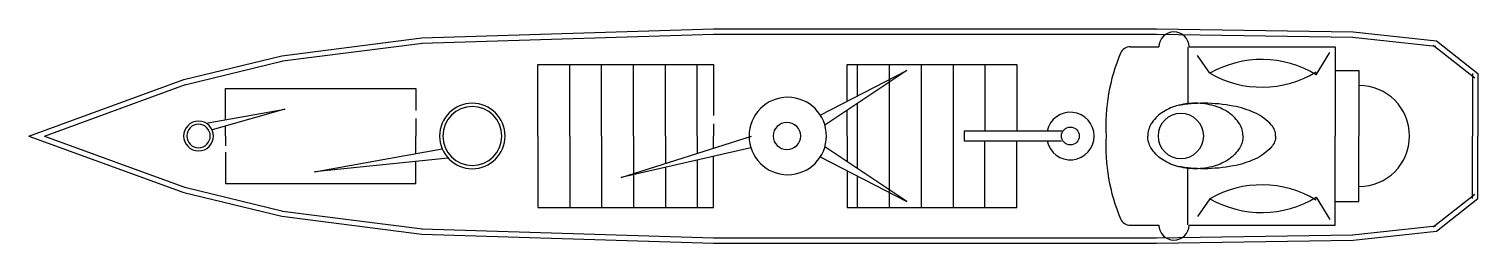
# Model space of a CAD drawing. Extents: x 0 to 136, y -10 to 10.
import ezdxf

# ---------------------------------------------------------------- set-up
doc = ezdxf.new("R2010")
doc.units = 0
doc.linetypes.add('CONTINUA', pattern=[0])
doc.layers.get('0').update_dxf_attribs({"linetype": 'CONTINUA'})

msp = doc.modelspace()

# ---------------------------------------------------------------- linework, layer by layer
at = {"color": 0}
for p, q in [((36.92, 9.24), (64.34, 10.08)), ((36.94, 8.74), (64.35, 9.58)), ((64.34, 10.08), (106.01, 10.08)), ((64.34, 9.58), (106.01, 9.58)), ((106.01, 10.08), (124.48, 9.8)), ((106.01, 9.58), (124.47, 9.3)), ((124.48, 9.8), (132.31, 8.96)), ((23.78, 7.56), (36.92, 9.24)), ((23.84, 7.06), (36.99, 8.74)), ((103.54, 8.4), (106.21, 8.4)), ((108.93, 8.36), (108.93, 3.04)), ((109.06, 8.4), (122.8, 8.4)), ((122.8, 8.4), (122.8, 0)), ((124.42, 9.3), (132.25, 8.46)), ((132, 8.56), (135.91, 5.48)), ((132.31, 8.96), (136.22, 5.88)), ((14.55, 5.32), (23.78, 7.56)), ((14.66, 4.83), (23.89, 7.07)), ((111.01, 5.9), (109.84, 7.59)), ((121, 5.77), (122.29, 7.85)), ((47.83, 6.72), (64.34, 6.72)), ((47.83, 0), (47.83, 6.72)), ((50.83, 0), (50.83, 6.72)), ((53.83, 0), (53.83, 6.72)), ((56.83, 0), (56.83, 6.72)), ((59.83, 0), (59.83, 6.72)), ((62.83, 0), (62.83, 6.72)), ((64.34, 6.72), (64.34, 1.93)), ((74.39, 1.97), (82.52, 6.16)), ((82.52, 6.16), (74.82, 1.02)), ((76.92, 3.27), (76.92, 6.72)), ((76.92, 6.72), (92.87, 6.72)), ((77.87, 6.72), (77.87, 3.76)), ((80.87, 6.72), (80.87, -6.72)), ((83.87, 6.72), (83.87, -6.72)), ((86.87, 6.72), (86.87, -6.72)), ((89.87, 6.72), (89.87, 0.47)), ((92.87, 6.72), (92.87, 0.47)), ((122.8, 6.16), (125.03, 6.16)), ((125.03, 6.16), (125.03, 0)), ((135.72, 5.88), (135.72, 0)), ((136.22, 5.88), (136.22, 0)), ((0, 0), (14.55, 5.32)), ((1.46, 0), (14.72, 4.85)), ((18.46, 1.52), (18.46, 4.48)), ((18.46, 4.48), (36.36, 4.48)), ((36.36, 4.48), (36.36, 2.39)), ((77.87, 3.06), (77.87, -3.06)), ((16.66, 1.2), (24.06, 2.52)), ((24.06, 2.52), (17.22, 0.57)), ((36.36, 1.65), (36.36, 0)), ((76.92, 0), (76.92, 2.43)), ((0, 0), (14.55, -5.32)), ((1.46, 0), (14.72, -4.85)), ((18.46, 0), (18.46, 0.92)), ((18.46, 0), (18.46, -0.92)), ((36.36, -1.65), (36.36, 0)), ((47.83, 0), (47.83, -6.72)), ((50.83, 0), (50.83, -6.72)), ((53.83, 0), (53.83, -6.72)), ((55.66, -3.92), (67.93, 0)), ((56.83, 0), (56.83, -6.72)), ((59.83, 0), (59.83, -2.59)), ((62.83, 0), (62.83, -1.63)), ((64.34, 1.15), (64.34, 0)), ((64.34, -1.15), (64.34, 0)), ((76.92, 0), (76.92, -2.43)), ((87.93, 0.47), (87.93, -0.45)), ((97.12, 0.47), (87.93, 0.47)), ((122.8, -8.4), (122.8, 0)), ((125.03, -6.16), (125.03, 0)), ((135.72, -5.88), (135.72, 0)), ((136.22, -5.88), (136.22, 0)), ((26.85, -3.36), (38.84, -1.2)), ((67.87, -1.12), (55.66, -3.92)), ((82.52, -6.16), (74.82, -1.02)), ((87.93, -0.45), (97.08, -0.45)), ((89.87, -6.72), (89.87, -0.45)), ((92.87, -6.72), (92.87, -0.45)), ((18.46, -1.52), (18.46, -4.48)), ((39.41, -2.08), (26.85, -3.36)), ((36.36, -4.48), (36.36, -2.39)), ((62.83, -2.27), (62.83, -6.72)), ((64.34, -6.72), (64.34, -1.93)), ((74.39, -1.97), (82.52, -6.16)), ((59.83, -2.96), (59.83, -6.72)), ((76.92, -3.27), (76.92, -6.72)), ((77.87, -3.76), (77.87, -6.72)), ((108.93, -8.36), (108.93, -3.04)), ((14.55, -5.32), (23.78, -7.56)), ((14.66, -4.83), (23.89, -7.07)), ((18.46, -4.48), (36.36, -4.48)), ((47.83, -6.72), (64.34, -6.72)), ((76.92, -6.72), (92.87, -6.72)), ((111.01, -5.9), (109.84, -7.59)), ((121, -5.77), (122.29, -7.85)), ((122.8, -6.16), (125.03, -6.16)), ((132, -8.56), (135.91, -5.48)), ((132.31, -8.96), (136.22, -5.88)), ((23.78, -7.56), (36.92, -9.24)), ((23.84, -7.06), (36.99, -8.74)), ((36.92, -9.24), (64.34, -10.08)), ((36.94, -8.74), (64.35, -9.58)), ((103.54, -8.4), (106.21, -8.4)), ((106.01, -9.58), (124.47, -9.3)), ((109.06, -8.4), (122.8, -8.4)), ((124.42, -9.3), (132.25, -8.46)), ((124.48, -9.8), (132.31, -8.96)), ((64.34, -9.58), (106.01, -9.58)), ((64.34, -10.08), (106.01, -10.08)), ((106.01, -10.08), (124.48, -9.8))]:
    msp.add_line(p, q, dxfattribs=at)
for points in [[(114.13, 0, 0.136324), (113.82, 1.11, 0.106966), (112.82, 2.18, 0.081428), (111.43, 2.83, 0.069513), (109.65, 3.08, 0.069513), (107.87, 2.83, 0.081428), (106.49, 2.18, 0.106966), (105.48, 1.11, 0.136324), (105.17, 0, 0.136324)], [(110.49, 3.08, 0.042915), (108, 2.86, 0.060644)], [(117.2, 0, 0.185729), (116.81, 1.02, 0.10191), (115.24, 2.18, 0.060644), (113.21, 2.82, 0.046969), (110.49, 3.08, 0.046969)], [(114.13, 0, -0.136324), (113.82, -1.11, -0.106966), (112.82, -2.18, -0.081428), (111.43, -2.83, -0.069513), (109.65, -3.08, -0.069513), (107.87, -2.83, -0.081428), (106.49, -2.18, -0.106966), (105.48, -1.11, -0.136324), (105.17, 0, -0.136324)], [(117.2, 0, -0.185729), (116.81, -1.02, -0.10191), (115.24, -2.18, -0.060644), (113.21, -2.82, -0.046969), (110.49, -3.08, -0.046969)], [(110.49, -3.08, -0.042915), (108, -2.86, -0.060644)]]:
    msp.add_lwpolyline(points, format="xyb", dxfattribs=at)
msp.add_circle((97.9, 0), 0.839, dxfattribs=at)
for centre, radius, start, end in [((107.64, 8.36), 1.43, 1.3023, 178.6977), ((103.54, 7.4), 1, 90, 156.9461), ((118.66, 0.97), 17.43, 156.9461, 183.1753), ((115.89, -2.64), 9.84, 58.74, 119.7708), ((115.89, 14.44), 9.84, 240.2292, 301.26), ((125.03, 0), 4.76, 0, 90), ((41.68, 0), 3.08, 0, 180), ((41.68, 0), 2.78, 0, 180), ((71.33, 0), 3.64, 0, 180), ((15.94, 0), 1.4, 0, 180), ((97.9, 0), 2.24, 0, 167.9399), ((108.29, -0.02), 2.15, 0.4327, 179.5673), ((15.94, 0), 1.4, 180, 0), ((15.94, 0), 1.1, 0, 180), ((15.94, 0), 1.1, 180, 0), ((41.68, 0), 3.08, 180, 0), ((41.68, 0), 2.78, 180, 0), ((71.33, 0), 3.64, 180, 0), ((71.26, -0.02), 1.3, 1.041, 178.959), ((97.9, 0), 2.24, 191.6359, 0), ((118.66, -0.97), 17.43, 176.8247, 203.0539), ((108.29, 0.02), 2.15, 180.4327, 359.5673), ((125.03, 0), 4.76, 270, 0), ((71.26, 0.02), 1.3, 181.041, 358.959), ((115.89, -14.44), 9.84, 58.74, 119.7708), ((115.89, 2.64), 9.84, 240.2292, 301.26), ((103.54, -7.4), 1, 203.0539, 270), ((107.64, -8.36), 1.43, 181.3023, 358.6977)]:
    msp.add_arc(centre, radius, start, end, dxfattribs=at)

doc.saveas('drawing.dxf')
